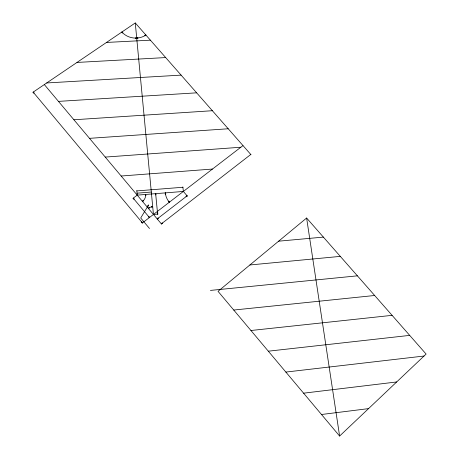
<?xml version="1.0" encoding="UTF-8"?>
<svg xmlns="http://www.w3.org/2000/svg" width="459" height="459" viewBox="0 0 459 459"><rect width="100%" height="100%" fill="white"/><g stroke="black" fill="none" stroke-linecap="round" stroke-linejoin="round"><path stroke-width="0.69" d="M165.315 192.889L165.171 194.054L165.762 193.991L165.315 192.889A18.108 17.207 10.3 0 0 169.325 202.235L168.355 201.49L168.832 201.145L169.325 202.235M157.626 214.095L157.816 212.919L157.213 212.965L157.626 214.095L155.653 193.664L155.463 194.828L156.066 194.777L155.653 193.664M145.618 194.467L145.337 195.62L145.939 195.609L145.618 194.467A8.44 7.998 0.2 0 1 142.491 201.409L143.581 200.841L143.174 200.417L142.491 201.409M148.544 205.03L148.205 206.177L147.678 205.884L148.544 205.03L140.718 217.991L149.502 228.496M250.792 154.465L161.356 223.866L162.107 222.908L162.492 223.361L161.356 223.866M187.111 195.844L186.383 196.779L186.004 196.332L187.111 195.844L157.213 218.937L157.965 217.979L158.349 218.432L157.213 218.937M148.337 208.375L149.164 207.479L149.508 207.956L148.337 208.375A8.147 7.797 2.1 0 1 152.709 206.705L151.464 206.602L151.562 207.175L152.709 206.705M145.899 35.045L145.159 35.831L144.82 35.418L145.899 35.045A17.035 15.027 6.8 0 1 121.882 32.021L122.398 32.968L122.834 32.652L121.882 32.021M339.608 436.05L426.107 354.061L306.618 218.025L218.036 291.333L339.608 436.05L306.618 218.025M142.164 223.12L153.306 214.554M153.444 214.451L242.989 145.583L135.273 22.95L44.328 84.565L153.444 214.451L135.273 22.95M132.938 198.374L137.086 195.241M32.893 92.311L44.196 84.657M182.911 187.261L136.845 190.915M137.046 193.17L151.315 192.034M321.507 414.5L368.548 408.619M303.588 393.179L396.679 381.957M285.859 372.071L424.036 356.029M268.314 351.187L409.698 335.38M250.941 330.509L392.089 315.339M233.751 310.043L374.659 295.487M210.429 290.409L357.4 275.836M249.885 264.975L340.308 256.38M278.636 241.182L323.383 237.108M153.616 214.433L157.971 214.066M137.224 195.138L183.359 191.443M121.159 176.021L212.477 169.05M105.254 157.087L240.837 147.236M89.505 138.337L228.221 128.767M73.905 119.77L212.362 110.717M58.459 101.382L196.659 92.833M46.692 82.964L181.098 75.121M76.986 62.441L165.682 57.57M106.505 42.44L150.409 40.18M33.168 92.127L34.127 92.816L33.639 93.143L33.168 92.127L142.439 222.913L141.911 221.817L141.435 222.185L142.439 222.913M133.213 198.168L134.206 198.89L133.73 199.246L133.213 198.168L149.439 217.526L148.917 216.436L148.441 216.797L149.439 217.526M243.098 145.704L251.004 154.712M183.468 191.569L187.329 196.102M153.553 214.577L161.574 224.13M182.877 186.933L183.342 191.283M136.816 190.588L137.207 194.977M137.803 37.73L135.589 38.349L135.56 37.845L137.872 38.235L137.803 37.73"/></g></svg>
